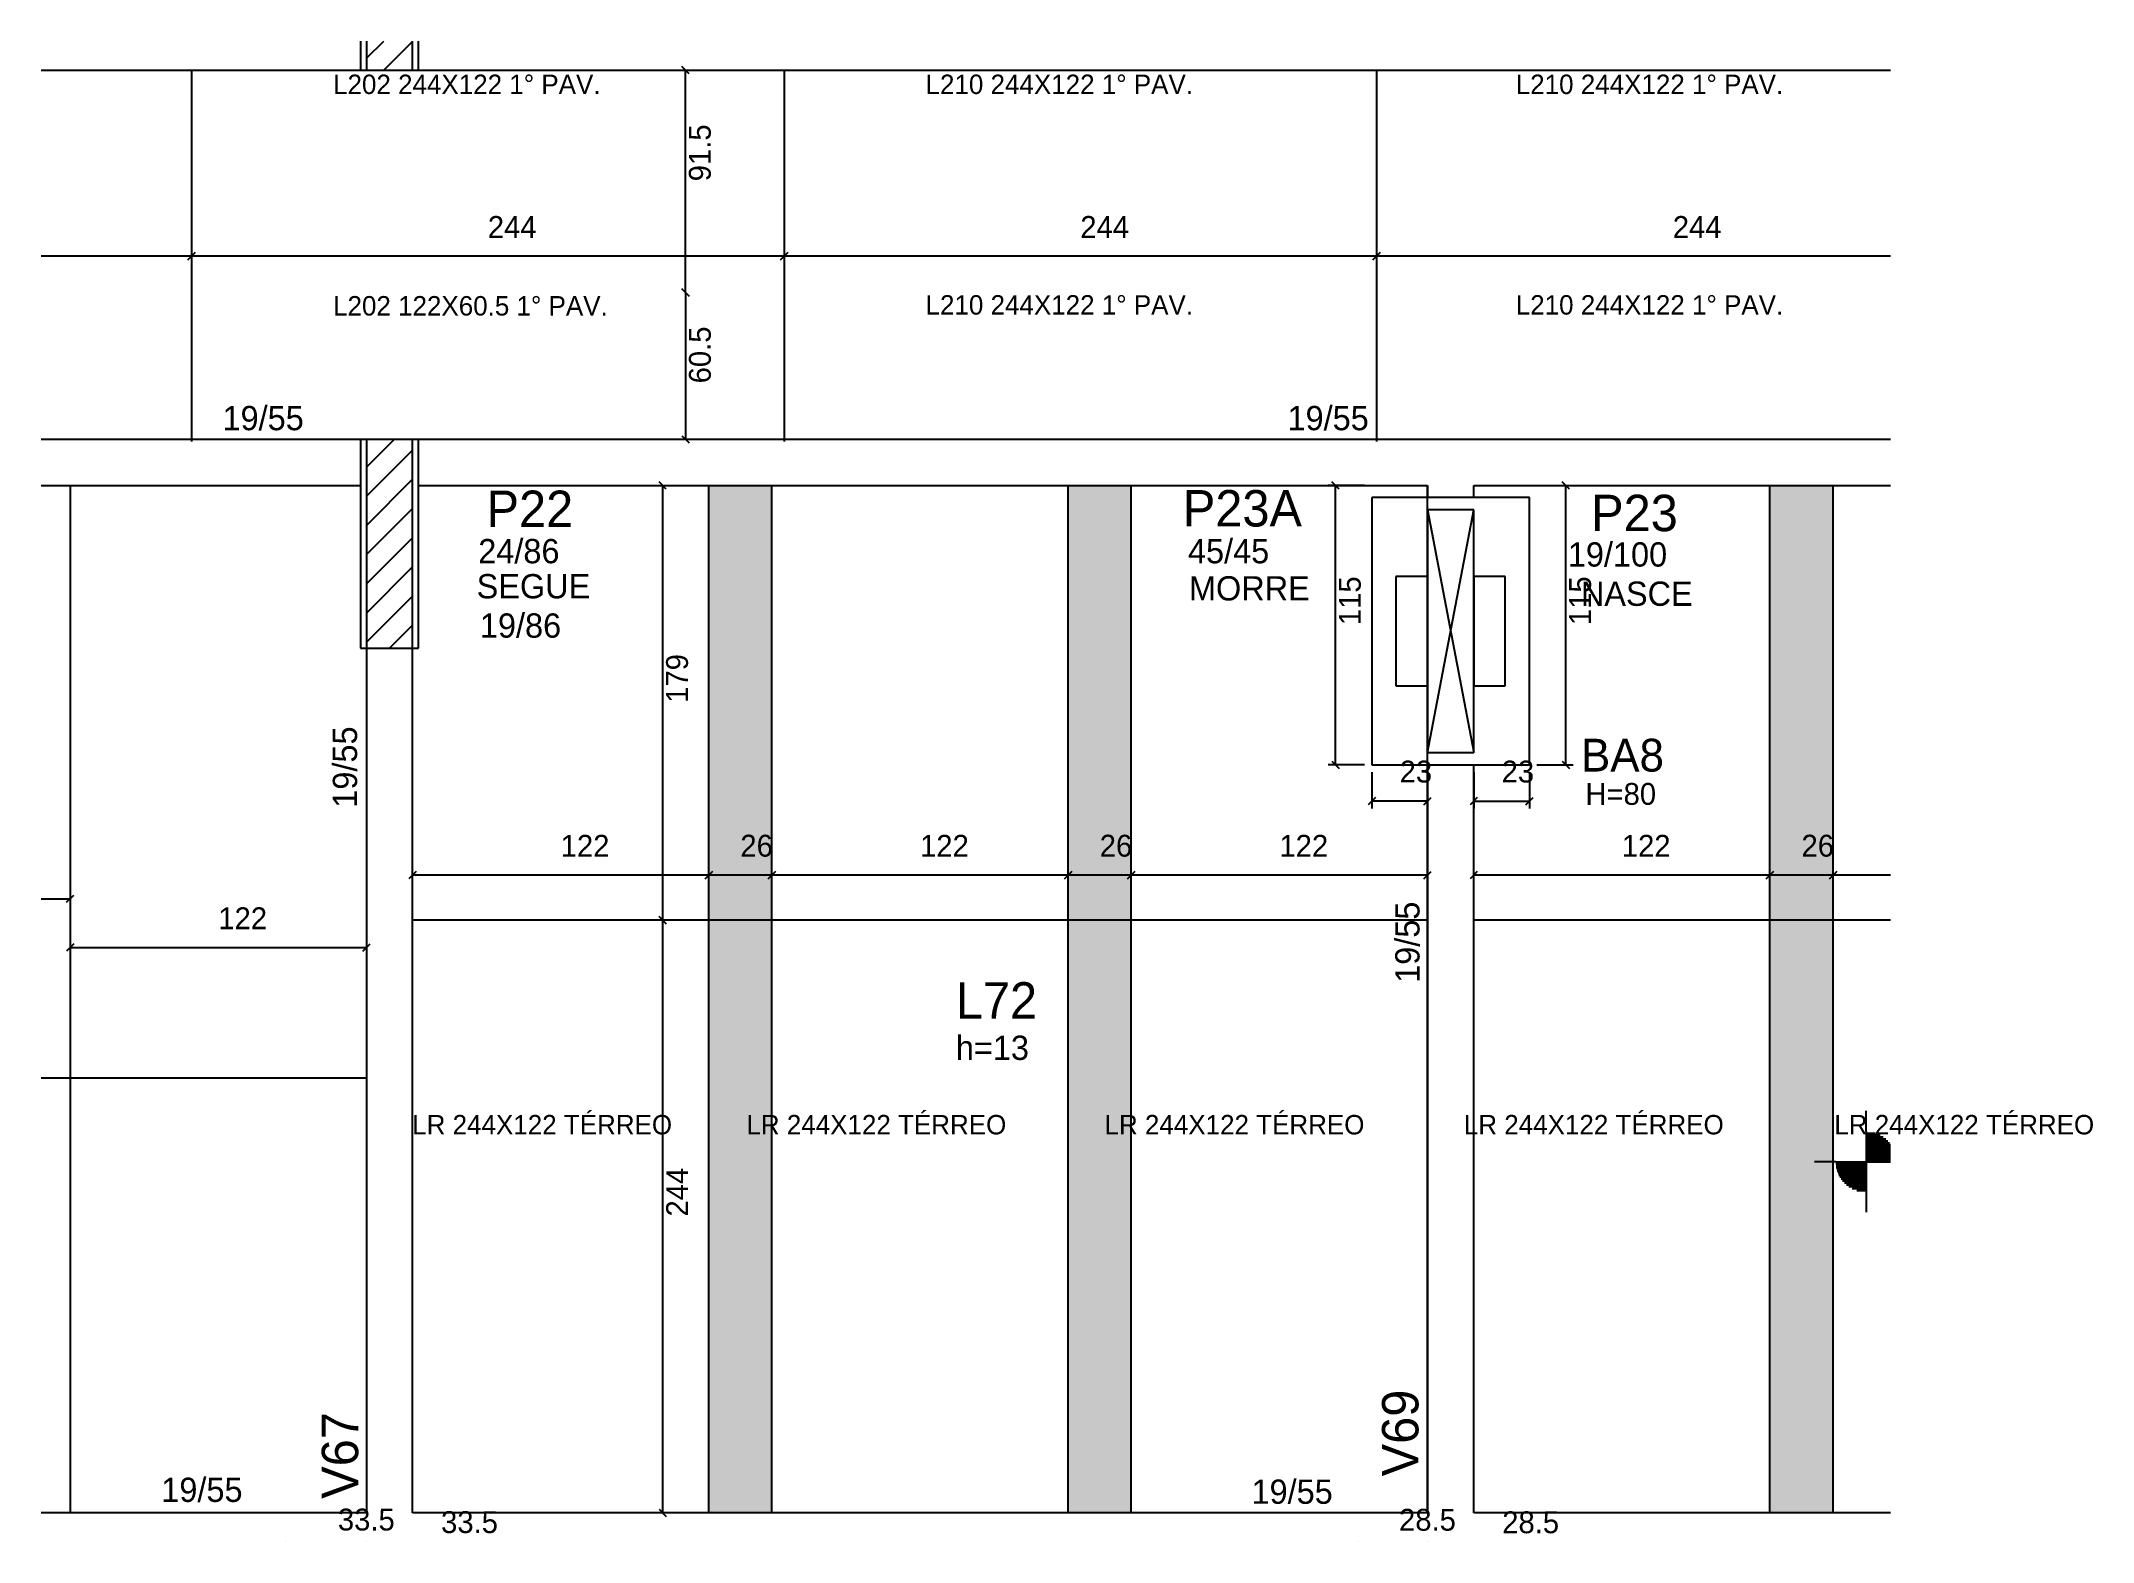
# Model space of a CAD drawing. Header units: metres. Extents: x 5422 to 6267, y 2072 to 2690.
import ezdxf

# ---------------------------------------------------------------- set-up
doc = ezdxf.new("R2010")
doc.units = ezdxf.units.M
for name, color, linetype in [('1', 7, 'Continuous'), ('3', 7, 'Continuous'), ('4', 7, 'Continuous'), ('7', 7, 'Continuous'), ('9', 7, 'Continuous'), ('AUX00', 7, 'Continuous'), ('Hachura', 7, 'Continuous'), ('Painéis', 7, 'Continuous')]:
    doc.layers.add(name, color=color, linetype=linetype)

msp = doc.modelspace()

# ---------------------------------------------------------------- hatches: boundary and pattern name
at = {"layer": '9'}
h = msp.add_hatch(color=7, dxfattribs=at)
h.dxf.hatch_style = 1
h.paths.add_polyline_path([(5993.16, 2307.17), (5993.16, 2507.17), (5993.16, 2307.17), (5993.16, 2307.17)])
at = {"layer": 'Hachura'}
h = msp.add_hatch(color=7, dxfattribs=at)
h.dxf.hatch_style = 1
h.paths.add_polyline_path([(5697.16, 2084.17), (5723.16, 2084.17), (5723.16, 2507.17), (5697.16, 2507.17), (5697.16, 2084.17)])
h = msp.add_hatch(color=7, dxfattribs=at)
h.dxf.hatch_style = 1
h.paths.add_polyline_path([(5845.16, 2084.17), (5871.16, 2084.17), (5871.16, 2507.17), (5845.16, 2507.17), (5845.16, 2084.17)])
h = msp.add_hatch(color=7, dxfattribs=at)
h.dxf.hatch_style = 1
h.paths.add_polyline_path([(6134.16, 2084.17), (6160.16, 2084.17), (6160.16, 2507.17), (6134.16, 2507.17), (6134.16, 2084.17)])

# ---------------------------------------------------------------- linework, layer by layer
at = {"layer": '1', "color": 1, "lineweight": 25}
for p, q in [((5993.16, 2397.17), (6012.16, 2497.17)), ((5993.16, 2497.17), (6012.16, 2397.17))]:
    msp.add_line(p, q, dxfattribs=at)
at = {"layer": '3', "color": 3, "lineweight": 25}
for p, q in [((5556.16, 2683.05), (5563.27, 2690.17)), ((5563.29, 2678.17), (5575.16, 2690.03)), ((5556.16, 2514.76), (5567.56, 2526.17)), ((5556.16, 2502.74), (5575.16, 2521.74)), ((5556.16, 2490.72), (5575.16, 2509.72)), ((5556.16, 2478.69), (5575.16, 2497.69)), ((5556.16, 2466.67), (5575.16, 2485.67)), ((5556.16, 2454.65), (5575.16, 2473.65)), ((5556.16, 2442.63), (5575.16, 2461.63)), ((5565.71, 2440.17), (5575.16, 2449.61)), ((6173.77, 2241.15), (6173.77, 2249.73)), ((6173.77, 2241.15), (6173.77, 2216.15)), ((6173.77, 2240.54), (6177.62, 2240.54)), ((6173.77, 2239.75), (6179.52, 2239.75)), ((6173.77, 2238.95), (6180.84, 2238.95)), ((6173.77, 2238.16), (6181.88, 2238.16)), ((6173.77, 2237.37), (6182.72, 2237.37)), ((6173.77, 2236.57), (6183.43, 2236.57)), ((6173.77, 2235.78), (6183.85, 2235.78)), ((6173.77, 2234.99), (6183.85, 2234.99)), ((6173.77, 2234.2), (6183.85, 2234.2)), ((6173.77, 2233.4), (6183.85, 2233.4)), ((6173.77, 2232.61), (6183.85, 2232.61)), ((6173.77, 2231.82), (6183.85, 2231.82)), ((6173.77, 2231.02), (6183.85, 2231.02)), ((6161.27, 2228.65), (6152.56, 2228.65)), ((6161.27, 2228.65), (6183.85, 2228.65)), ((6173.77, 2227.85), (6161.27, 2227.85)), ((6173.77, 2227.06), (6161.37, 2227.06)), ((6173.77, 2226.27), (6161.5, 2226.27)), ((6173.77, 2225.47), (6161.68, 2225.47)), ((6173.77, 2224.68), (6161.91, 2224.68)), ((6173.77, 2223.89), (6162.21, 2223.89)), ((6173.77, 2223.1), (6162.57, 2223.1)), ((6173.77, 2230.23), (6183.85, 2230.23)), ((6173.77, 2229.44), (6183.85, 2229.44)), ((6173.77, 2222.3), (6163, 2222.3)), ((6173.77, 2221.51), (6163.51, 2221.51)), ((6173.77, 2220.72), (6164.1, 2220.72)), ((6173.77, 2219.92), (6164.81, 2219.92)), ((6173.77, 2219.13), (6165.66, 2219.13)), ((6173.77, 2218.34), (6166.7, 2218.34)), ((6173.77, 2217.55), (6168.02, 2217.55)), ((6173.77, 2216.75), (6169.92, 2216.75)), ((6173.77, 2216.15), (6173.77, 2207.93))]:
    msp.add_line(p, q, dxfattribs=at)
for points in [[(5422.16, 2678.17), (5553.66, 2678.17)], [(5577.66, 2678.17), (6002.66, 2678.17)], [(6002.66, 2678.17), (6183.85, 2678.17)], [(5553.66, 2526.17), (5422.16, 2526.17)], [(6002.66, 2526.17), (5577.66, 2526.17)], [(6183.85, 2526.17), (6002.66, 2526.17)], [(5422.16, 2507.17), (5553.66, 2507.17)], [(5577.66, 2507.17), (5993.16, 2507.17)], [(6035.16, 2502.17), (5970.16, 2502.17)], [(5970.16, 2502.17), (5970.16, 2392.17)], [(5993.16, 2507.17), (5993.16, 2502.17)], [(6012.16, 2507.17), (6183.85, 2507.17)], [(6012.16, 2502.17), (6012.16, 2507.17)], [(6035.16, 2392.17), (6035.16, 2502.17)], [(5556.16, 2440.17), (5556.16, 2084.17)], [(5575.16, 2084.17), (5575.16, 2440.17)], [(5970.16, 2392.17), (6035.16, 2392.17)], [(5993.16, 2392.17), (5993.16, 2084.17)], [(6012.16, 2084.17), (6012.16, 2392.17)], [(5556.16, 2084.17), (5422.16, 2084.17)], [(5993.16, 2084.17), (5575.16, 2084.17)], [(6183.85, 2084.17), (6012.16, 2084.17)]]:
    msp.add_lwpolyline(points, dxfattribs=at)
at = {"layer": '7', "color": 7, "lineweight": 25}
for points in [[(5553.66, 2690.17), (5553.66, 2678.17)], [(5556.16, 2690.17), (5556.16, 2678.17)], [(5575.16, 2678.17), (5575.16, 2690.17)], [(5577.66, 2678.17), (5577.66, 2690.17)], [(5553.66, 2678.17), (5577.66, 2678.17)], [(5556.16, 2678.17), (5575.16, 2678.17)], [(5577.66, 2526.17), (5553.66, 2526.17)], [(5553.66, 2526.17), (5553.66, 2440.17)], [(5575.16, 2526.17), (5556.16, 2526.17)], [(5556.16, 2526.17), (5556.16, 2440.17)], [(5575.16, 2440.17), (5575.16, 2526.17)], [(5577.66, 2440.17), (5577.66, 2526.17)], [(6012.16, 2497.17), (5993.16, 2497.17)], [(5993.16, 2497.17), (5993.16, 2397.17)], [(6012.16, 2397.17), (6012.16, 2497.17)], [(5993.16, 2469.67), (5980.16, 2469.67)], [(5980.16, 2469.67), (5980.16, 2424.67)], [(5993.16, 2424.67), (5993.16, 2469.67)], [(6025.16, 2469.67), (6012.16, 2469.67)], [(6012.16, 2469.67), (6012.16, 2424.67)], [(6025.16, 2424.67), (6025.16, 2469.67)], [(5553.66, 2440.17), (5577.66, 2440.17)], [(5556.16, 2440.17), (5575.16, 2440.17)], [(5980.16, 2424.67), (5993.16, 2424.67)], [(6012.16, 2424.67), (6025.16, 2424.67)], [(5993.16, 2397.17), (6012.16, 2397.17)]]:
    msp.add_lwpolyline(points, dxfattribs=at)
at = {"layer": 'Painéis', "color": 0, "lineweight": 25}
for p, q in [((5689.09, 2676.67), (5686.09, 2679.67)), ((5485.66, 2603.04), (5482.66, 2600.04)), ((5482.66, 2600.04), (5485.66, 2603.04)), ((5729.66, 2603.04), (5726.66, 2600.04)), ((5726.66, 2600.04), (5729.66, 2603.04)), ((5973.66, 2603.04), (5970.66, 2600.04)), ((5970.66, 2600.04), (5973.66, 2603.04)), ((5686.09, 2588.17), (5689.09, 2585.17)), ((5689.09, 2585.17), (5686.09, 2588.17)), ((5686.09, 2527.67), (5689.09, 2524.67)), ((5679.67, 2505.67), (5676.67, 2508.67)), ((5956.74, 2505.67), (5953.74, 2508.67)), ((6051.57, 2505.67), (6048.57, 2508.67)), ((5953.74, 2393.67), (5956.74, 2390.67)), ((6048.57, 2393.67), (6051.57, 2390.67)), ((5971.66, 2378.69), (5968.66, 2375.69)), ((5991.66, 2375.69), (5994.66, 2378.69)), ((6013.66, 2378.69), (6010.66, 2375.69)), ((6033.66, 2375.69), (6036.66, 2378.69)), ((5576.66, 2348.26), (5573.66, 2345.26)), ((5698.66, 2348.26), (5695.66, 2345.26)), ((5695.66, 2345.26), (5698.66, 2348.26)), ((5724.66, 2348.26), (5721.66, 2345.26)), ((5721.66, 2345.26), (5724.66, 2348.26)), ((5846.66, 2348.26), (5843.66, 2345.26)), ((5843.66, 2345.26), (5846.66, 2348.26)), ((5872.66, 2348.26), (5869.66, 2345.26)), ((5869.66, 2345.26), (5872.66, 2348.26)), ((5991.66, 2345.26), (5994.66, 2348.26)), ((6013.66, 2348.26), (6010.66, 2345.26)), ((6135.66, 2348.26), (6132.66, 2345.26)), ((6132.66, 2345.26), (6135.66, 2348.26)), ((6161.66, 2348.26), (6158.66, 2345.26)), ((6158.66, 2345.26), (6161.66, 2348.26)), ((5432.66, 2335.53), (5435.66, 2338.53)), ((5679.67, 2326.67), (5676.67, 2329.67)), ((5676.67, 2329.67), (5679.67, 2326.67)), ((5435.66, 2318.42), (5432.66, 2315.42)), ((5554.66, 2315.42), (5557.66, 2318.42)), ((5676.67, 2085.67), (5679.67, 2082.67))]:
    msp.add_line(p, q, dxfattribs=at)
at = {"layer": 'Painéis', "color": 200, "lineweight": 25}
for p, q in [((5484.16, 2678.17), (5484.16, 2525.24)), ((5728.16, 2678.17), (5728.16, 2525.24)), ((5972.16, 2678.17), (5972.16, 2525.24)), ((5434.16, 2507.17), (5434.16, 2084.17)), ((5697.16, 2084.17), (5697.16, 2507.17)), ((5723.16, 2084.17), (5723.16, 2507.17)), ((5845.16, 2084.17), (5845.16, 2507.17)), ((5871.16, 2084.17), (5871.16, 2507.17)), ((5993.16, 2084.17), (5993.16, 2507.17)), ((6134.16, 2084.17), (6134.16, 2507.17)), ((6160.16, 2084.17), (6160.16, 2507.17)), ((5993.16, 2328.17), (5575.16, 2328.17)), ((6183.85, 2328.17), (6012.16, 2328.17)), ((5556.06, 2263.17), (5422.16, 2263.17)), ((5993.16, 2084.17), (5575.16, 2084.17)), ((6183.85, 2084.17), (6012.16, 2084.17))]:
    msp.add_line(p, q, dxfattribs=at)
at = {"layer": 'Painéis', "color": 4, "lineweight": 25}
for p, q in [((5687.59, 2586.67), (5687.59, 2678.17)), ((5484.16, 2601.54), (5422.16, 2601.54)), ((5728.16, 2601.54), (5484.16, 2601.54)), ((5972.16, 2601.54), (5728.16, 2601.54)), ((6183.85, 2601.54), (5972.16, 2601.54)), ((5687.59, 2586.67), (5687.59, 2526.17)), ((5678.17, 2328.17), (5678.17, 2507.17)), ((5967.16, 2507.17), (5952.24, 2507.17)), ((5955.24, 2392.17), (5955.24, 2507.17)), ((6038.16, 2507.17), (6053.07, 2507.17)), ((6050.07, 2392.17), (6050.07, 2507.17)), ((5967.16, 2392.17), (5952.24, 2392.17)), ((6038.16, 2392.17), (6053.07, 2392.17)), ((5970.16, 2389.17), (5970.16, 2374.19)), ((5993.16, 2389.17), (5993.16, 2374.19)), ((6012.16, 2389.17), (6012.16, 2374.19)), ((6035.16, 2389.17), (6035.16, 2374.19)), ((5993.16, 2377.19), (5970.16, 2377.19)), ((6012.16, 2377.19), (6035.16, 2377.19)), ((5697.16, 2346.76), (5575.16, 2346.76)), ((5723.16, 2346.76), (5697.16, 2346.76)), ((5845.16, 2346.76), (5723.16, 2346.76)), ((5871.16, 2346.76), (5845.16, 2346.76)), ((5993.16, 2346.76), (5871.16, 2346.76)), ((6134.16, 2346.76), (6012.16, 2346.76)), ((6160.16, 2346.76), (6134.16, 2346.76)), ((6183.85, 2346.76), (6160.16, 2346.76)), ((5422.16, 2337.03), (5434.16, 2337.03)), ((5434.16, 2334.03), (5434.16, 2313.92)), ((5678.17, 2084.17), (5678.17, 2328.17)), ((5434.16, 2316.92), (5556.16, 2316.92)), ((5522.66, 2072.17), (5522.66, 2072.19)), ((5556.16, 2072.17), (5556.16, 2072.19)), ((5964.66, 2072.17), (5964.66, 2072.19)), ((5993.16, 2072.17), (5993.16, 2072.19))]:
    msp.add_line(p, q, dxfattribs=at)

# ---------------------------------------------------------------- texts
at = {"layer": '3', "color": 3, "lineweight": 25}
for s, height, p in [('19/55', 10, (5496.9, 2529.92)), ('19/55', 10, (5935.49, 2529.92)), ('24/86', 10, (5602.21, 2475.14)), ('45/45', 10, (5894.49, 2475.12)), ('19/100', 10, (6050.93, 2473.77)), ('SEGUE', 10, (5601.55, 2460.69)), ('MORRE', 10, (5894.9, 2459.82)), ('NASCE', 10, (6056.29, 2457.61)), ('19/86', 10, (5602.89, 2444.5)), ('H=80', 9, (6058.17, 2375.67)), ('h=13', 10, (5798.9, 2270.65)), ('19/55', 10, (5471.69, 2088.64)), ('19/55', 10, (5920.66, 2087.87))]:
    msp.add_text(s, height=height, dxfattribs=at).set_placement(p)
for p in [(5552.32, 2374.49), (5989.86, 2302.37)]:
    msp.add_text('19/55', height=10, rotation=90, dxfattribs=at).set_placement(p)
at = {"layer": '4', "color": 4, "lineweight": 25}
for s, height, p in [('P22', 15, (5605.63, 2490.06)), ('P23A', 15, (5892.38, 2490.28)), ('P23', 15, (6060.53, 2488.36)), ('BA8', 13.5, (6056.38, 2389.38)), ('L72', 15, (5798.9, 2287.65))]:
    msp.add_text(s, height=height, dxfattribs=at).set_placement(p)
for s, p in [('V69', (5989.41, 2099.17)), ('V67', (5552.78, 2089.93))]:
    msp.add_text(s, height=15, rotation=90, dxfattribs=at).set_placement(p)
at = {"layer": 'AUX00', "color": 7, "lineweight": 25}
for s, p in [('L202^J244X122^J1° PAV.', (5542.43, 2668.35)), ('L210^J244X122^J1° PAV.', (5786.43, 2668.35)), ('L210^J244X122^J1° PAV.', (6029.49, 2668.35)), ('L202^J122X60.5^J1° PAV.', (5542.43, 2577.15)), ('L210^J244X122^J1° PAV.', (5786.43, 2577.53)), ('L210^J244X122^J1° PAV.', (6029.49, 2577.53)), ('LR^J244X122^JTÉRREO', (5575.02, 2239.98)), ('LR^J244X122^JTÉRREO', (5712.65, 2239.98)), ('LR^J244X122^JTÉRREO', (5860.13, 2239.98)), ('LR^J244X122^JTÉRREO', (6008.11, 2239.98)), ('LR^J244X122^JTÉRREO', (6160.67, 2239.98))]:
    msp.add_text(s, height=8, dxfattribs=at).set_placement(p)
at = {"layer": 'Painéis', "color": 240, "lineweight": 25}
for s, p in [('91.5', (5697.96, 2632.42)), ('60.5', (5697.99, 2549.21)), ('115', (5965.64, 2449.67)), ('115', (6060.47, 2449.67)), ('179', (5688.58, 2417.67)), ('244', (5688.61, 2206.17))]:
    msp.add_text(s, height=9, rotation=90, dxfattribs=at).set_placement(p)
for s, p in [('244', (5606.16, 2609.11)), ('244', (5850.16, 2609.11)), ('244', (6094.16, 2609.11)), ('23', (5981.66, 2384.88)), ('23', (6023.66, 2384.88)), ('122', (5636.16, 2354.31)), ('26', (5710.16, 2354.35)), ('122', (5784.16, 2354.31)), ('26', (5858.16, 2354.35)), ('122', (5932.16, 2354.31)), ('122', (6073.16, 2354.31)), ('26', (6147.16, 2354.35)), ('122', (5495.16, 2324.47)), ('33.5', (5544.41, 2076.88)), ('33.5', (5586.91, 2075.84)), ('28.5', (5981.41, 2076.8)), ('28.5', (6023.91, 2075.76))]:
    msp.add_text(s, height=9, dxfattribs=at).set_placement(p)

doc.saveas('drawing.dxf')
